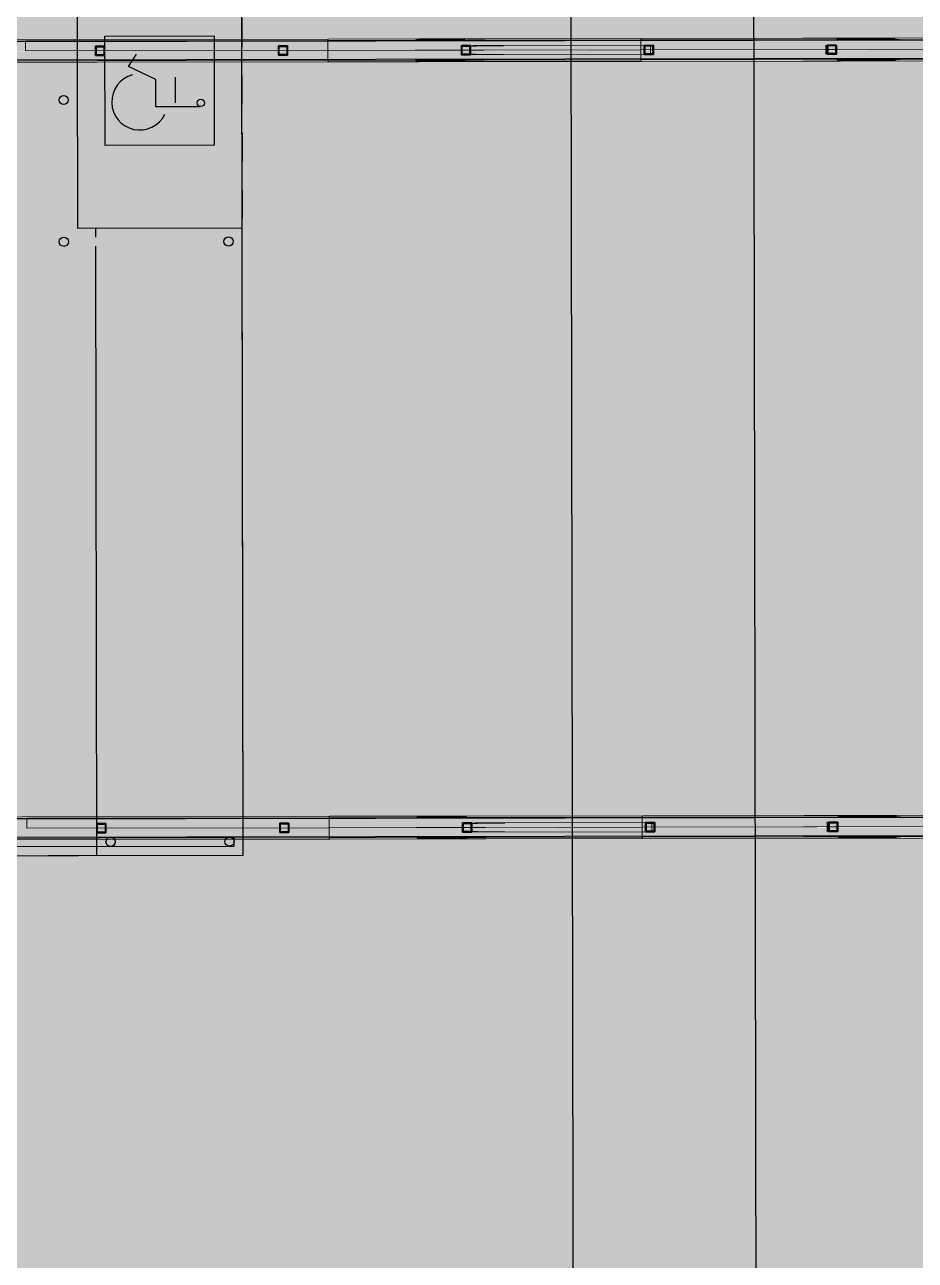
# Model space of a CAD drawing. Header units: inches. Extents: x 1693 to 10990, y 1878 to 5055.
# Drawn here: x 10297.751 to 10301.038, y 4357.974 to 4362.534 of the extents above; entities that cross this region are included whole.
import ezdxf

# ---------------------------------------------------------------- set-up
doc = ezdxf.new("R2010")
doc.units = ezdxf.units.IN
doc.linetypes.add('Rayas', pattern=[0.211667, 0.105833, -0.105833])
doc.linetypes.add('Rayas Pequeñas', pattern=[0.141111, 0.070556, -0.070556])
doc.layers.add('BLOQUE E-MOBILIARIO', color=7, linetype='Continuous')
doc.layers.add('BLOQUE E-MOBILIARIO_Pluma_Nº__28', color=7, linetype='Continuous', lineweight=35, true_color=0xa80f02)
doc.layers.add('CUBIERTA CALAMINON Y TRANSLUCIDO_Pluma_Nº__4', color=7, linetype='Continuous', lineweight=13, true_color=0x029e21)
doc.layers.add('CUBIERTA CALAMINON Y TRANSLUCIDO_Pluma_Nº__19', color=255, linetype='Continuous', lineweight=0)
doc.layers.add('CUBIERTA CALAMINON Y TRANSLUCIDO_Pluma_Nº__60', color=230, linetype='Continuous', lineweight=25)
pattern_1 = [(45, (0, 0), (-0.079549513, 0.079549513), []), (45, (-0.02652, 0.02652), (-0.079549513, 0.079549513), [])]

# ---------------------------------------------------------------- blocks, each defined once
blk = doc.blocks.new('SHS Conf en Caliente V 23[156]', base_point=(-17.9504, -397.8376))
at = {"layer": 'BLOQUE E-MOBILIARIO', "linetype": 'Continuous', "lineweight": 0, "true_color": 0xffffff}
h = blk.add_hatch(dxfattribs=at)
h.set_pattern_fill('ACERO', style=0, pattern_type=2)
h.set_pattern_definition(pattern_1)
h.paths.add_polyline_path([(-17.966, -397.8059), (-17.9821, -397.8532), (-17.9348, -397.8694), (-17.9187, -397.822)])
h.paths.add_polyline_path([(-17.9641, -397.8097), (-17.9225, -397.8239), (-17.9367, -397.8656), (-17.9783, -397.8513)], flags=0)
at = {"layer": 'BLOQUE E-MOBILIARIO_Pluma_Nº__28', "color": 14, "linetype": 'Rayas Pequeñas', "lineweight": 35, "true_color": 0xa80f02}
for p, q in [((-17.9821, -397.8532), (-17.966, -397.8059)), ((-17.9348, -397.8694), (-17.9821, -397.8532)), ((-17.9641, -397.8097), (-17.9783, -397.8513)), ((-17.9783, -397.8513), (-17.9367, -397.8656)), ((-17.966, -397.8059), (-17.9187, -397.822)), ((-17.9225, -397.8239), (-17.9641, -397.8097)), ((-17.9367, -397.8656), (-17.9225, -397.8239)), ((-17.9187, -397.822), (-17.9348, -397.8694))]:
    blk.add_line(p, q, dxfattribs=at)
blk = doc.blocks.new('SHS Conf en Caliente V 23[157]', base_point=(-18.8968, -397.5145))
at = {"layer": 'BLOQUE E-MOBILIARIO', "linetype": 'Continuous', "lineweight": 0, "true_color": 0xffffff}
h = blk.add_hatch(dxfattribs=at)
h.set_pattern_fill('ACERO', style=0, pattern_type=2)
h.set_pattern_definition(pattern_1)
h.paths.add_polyline_path([(-18.9123, -397.4828), (-18.9285, -397.5301), (-18.8812, -397.5462), (-18.865, -397.4989)])
h.paths.add_polyline_path([(-18.9105, -397.4866), (-18.8688, -397.5008), (-18.8831, -397.5424), (-18.9247, -397.5282)], flags=0)
at = {"layer": 'BLOQUE E-MOBILIARIO_Pluma_Nº__28', "color": 14, "linetype": 'Rayas Pequeñas', "lineweight": 35, "true_color": 0xa80f02}
for p, q in [((-18.9285, -397.5301), (-18.9123, -397.4828)), ((-18.9105, -397.4866), (-18.9247, -397.5282)), ((-18.9123, -397.4828), (-18.865, -397.4989)), ((-18.8688, -397.5008), (-18.9105, -397.4866)), ((-18.8831, -397.5424), (-18.8688, -397.5008)), ((-18.865, -397.4989), (-18.8812, -397.5462)), ((-18.8812, -397.5462), (-18.9285, -397.5301)), ((-18.9247, -397.5282), (-18.8831, -397.5424))]:
    blk.add_line(p, q, dxfattribs=at)
blk = doc.blocks.new('SHS Conf en Caliente V 23[158]', base_point=(-19.8431, -397.1914))
at = {"layer": 'BLOQUE E-MOBILIARIO', "linetype": 'Continuous', "lineweight": 0, "true_color": 0xffffff}
h = blk.add_hatch(dxfattribs=at)
h.set_pattern_fill('ACERO', style=0, pattern_type=2)
h.set_pattern_definition(pattern_1)
h.paths.add_polyline_path([(-19.8587, -397.1596), (-19.8749, -397.2069), (-19.8275, -397.2231), (-19.8114, -397.1758)])
h.paths.add_polyline_path([(-19.8568, -397.1634), (-19.8152, -397.1777), (-19.8294, -397.2193), (-19.8711, -397.2051)], flags=0)
at = {"layer": 'BLOQUE E-MOBILIARIO_Pluma_Nº__28', "color": 14, "linetype": 'Rayas Pequeñas', "lineweight": 35, "true_color": 0xa80f02}
for p, q in [((-19.8749, -397.2069), (-19.8587, -397.1596)), ((-19.8568, -397.1634), (-19.8711, -397.2051)), ((-19.8587, -397.1596), (-19.8114, -397.1758)), ((-19.8152, -397.1777), (-19.8568, -397.1634)), ((-19.8114, -397.1758), (-19.8275, -397.2231)), ((-19.8275, -397.2231), (-19.8749, -397.2069)), ((-19.8711, -397.2051), (-19.8294, -397.2193)), ((-19.8294, -397.2193), (-19.8152, -397.1777))]:
    blk.add_line(p, q, dxfattribs=at)
blk = doc.blocks.new('SHS Conf en Caliente V 23[159]', base_point=(-20.7895, -396.8682))
at = {"layer": 'BLOQUE E-MOBILIARIO', "linetype": 'Continuous', "lineweight": 0, "true_color": 0xffffff}
h = blk.add_hatch(dxfattribs=at)
h.set_pattern_fill('ACERO', style=0, pattern_type=2)
h.set_pattern_definition(pattern_1)
h.paths.add_polyline_path([(-20.8051, -396.8365), (-20.8212, -396.8838), (-20.7739, -396.9), (-20.7577, -396.8527)])
h.paths.add_polyline_path([(-20.8032, -396.8403), (-20.7615, -396.8545), (-20.7758, -396.8962), (-20.8174, -396.8819)], flags=0)
at = {"layer": 'BLOQUE E-MOBILIARIO_Pluma_Nº__28', "color": 14, "linetype": 'Rayas Pequeñas', "lineweight": 35, "true_color": 0xa80f02}
for p, q in [((-20.8212, -396.8838), (-20.8051, -396.8365)), ((-20.8051, -396.8365), (-20.7577, -396.8527)), ((-20.7739, -396.9), (-20.8212, -396.8838)), ((-20.8032, -396.8403), (-20.8174, -396.8819)), ((-20.8174, -396.8819), (-20.7758, -396.8962)), ((-20.7615, -396.8545), (-20.8032, -396.8403)), ((-20.7758, -396.8962), (-20.7615, -396.8545)), ((-20.7577, -396.8527), (-20.7739, -396.9))]:
    blk.add_line(p, q, dxfattribs=at)
blk = doc.blocks.new('SHS Conf en Caliente V 23[160]', base_point=(-21.7358, -396.5451))
at = {"layer": 'BLOQUE E-MOBILIARIO', "linetype": 'Continuous', "lineweight": 0, "true_color": 0xffffff}
h = blk.add_hatch(dxfattribs=at)
h.set_pattern_fill('ACERO', style=0, pattern_type=2)
h.set_pattern_definition(pattern_1)
h.paths.add_polyline_path([(-21.7514, -396.5134), (-21.7676, -396.5607), (-21.7203, -396.5768), (-21.7041, -396.5295)])
h.paths.add_polyline_path([(-21.7495, -396.5172), (-21.7079, -396.5314), (-21.7221, -396.573), (-21.7638, -396.5588)], flags=0)
at = {"layer": 'BLOQUE E-MOBILIARIO_Pluma_Nº__28', "color": 14, "linetype": 'Rayas Pequeñas', "lineweight": 35, "true_color": 0xa80f02}
for p, q in [((-21.7676, -396.5607), (-21.7514, -396.5134)), ((-21.7203, -396.5768), (-21.7676, -396.5607)), ((-21.7495, -396.5172), (-21.7638, -396.5588)), ((-21.7638, -396.5588), (-21.7221, -396.573)), ((-21.7514, -396.5134), (-21.7041, -396.5295)), ((-21.7079, -396.5314), (-21.7495, -396.5172)), ((-21.7221, -396.573), (-21.7079, -396.5314)), ((-21.7041, -396.5295), (-21.7203, -396.5768))]:
    blk.add_line(p, q, dxfattribs=at)
blk = doc.blocks.new('SHS Conf en Caliente V 23[185]', base_point=(-19.3237, -401.8596))
at = {"layer": 'BLOQUE E-MOBILIARIO', "linetype": 'Continuous', "lineweight": 0, "true_color": 0xffffff}
h = blk.add_hatch(dxfattribs=at)
h.set_pattern_fill('ACERO', style=0, pattern_type=2)
h.set_pattern_definition(pattern_1)
h.paths.add_polyline_path([(-19.3393, -401.8279), (-19.3554, -401.8752), (-19.3081, -401.8914), (-19.292, -401.8441)])
h.paths.add_polyline_path([(-19.3374, -401.8317), (-19.2958, -401.8459), (-19.31, -401.8876), (-19.3516, -401.8733)], flags=0)
at = {"layer": 'BLOQUE E-MOBILIARIO_Pluma_Nº__28', "color": 14, "linetype": 'Rayas Pequeñas', "lineweight": 35, "true_color": 0xa80f02}
for p, q in [((-19.3554, -401.8752), (-19.3393, -401.8279)), ((-19.3374, -401.8317), (-19.3516, -401.8733)), ((-19.3393, -401.8279), (-19.292, -401.8441)), ((-19.2958, -401.8459), (-19.3374, -401.8317)), ((-19.3081, -401.8914), (-19.3554, -401.8752)), ((-19.3516, -401.8733), (-19.31, -401.8876)), ((-19.31, -401.8876), (-19.2958, -401.8459)), ((-19.292, -401.8441), (-19.3081, -401.8914))]:
    blk.add_line(p, q, dxfattribs=at)
blk = doc.blocks.new('SHS Conf en Caliente V 23[186]', base_point=(-20.2701, -401.5365))
at = {"layer": 'BLOQUE E-MOBILIARIO', "linetype": 'Continuous', "lineweight": 0, "true_color": 0xffffff}
h = blk.add_hatch(dxfattribs=at)
h.set_pattern_fill('ACERO', style=0, pattern_type=2)
h.set_pattern_definition(pattern_1)
h.paths.add_polyline_path([(-20.2856, -401.5048), (-20.3018, -401.5521), (-20.2545, -401.5682), (-20.2383, -401.5209)])
h.paths.add_polyline_path([(-20.2838, -401.5086), (-20.2421, -401.5228), (-20.2563, -401.5644), (-20.298, -401.5502)], flags=0)
at = {"layer": 'BLOQUE E-MOBILIARIO_Pluma_Nº__28', "color": 14, "linetype": 'Rayas Pequeñas', "lineweight": 35, "true_color": 0xa80f02}
for p, q in [((-20.3018, -401.5521), (-20.2856, -401.5048)), ((-20.2545, -401.5682), (-20.3018, -401.5521)), ((-20.2838, -401.5086), (-20.298, -401.5502)), ((-20.298, -401.5502), (-20.2563, -401.5644)), ((-20.2856, -401.5048), (-20.2383, -401.5209)), ((-20.2421, -401.5228), (-20.2838, -401.5086)), ((-20.2563, -401.5644), (-20.2421, -401.5228)), ((-20.2383, -401.5209), (-20.2545, -401.5682))]:
    blk.add_line(p, q, dxfattribs=at)
blk = doc.blocks.new('SHS Conf en Caliente V 23[187]', base_point=(-21.2164, -401.2134))
at = {"layer": 'BLOQUE E-MOBILIARIO', "linetype": 'Continuous', "lineweight": 0, "true_color": 0xffffff}
h = blk.add_hatch(dxfattribs=at)
h.set_pattern_fill('ACERO', style=0, pattern_type=2)
h.set_pattern_definition(pattern_1)
h.paths.add_polyline_path([(-21.232, -401.1816), (-21.2482, -401.229), (-21.2008, -401.2451), (-21.1847, -401.1978)])
h.paths.add_polyline_path([(-21.2301, -401.1854), (-21.1885, -401.1997), (-21.2027, -401.2413), (-21.2443, -401.2271)], flags=0)
at = {"layer": 'BLOQUE E-MOBILIARIO_Pluma_Nº__28', "color": 14, "linetype": 'Rayas Pequeñas', "lineweight": 35, "true_color": 0xa80f02}
for p, q in [((-21.2482, -401.229), (-21.232, -401.1816)), ((-21.2008, -401.2451), (-21.2482, -401.229)), ((-21.2301, -401.1854), (-21.2443, -401.2271)), ((-21.2443, -401.2271), (-21.2027, -401.2413)), ((-21.232, -401.1816), (-21.1847, -401.1978)), ((-21.1885, -401.1997), (-21.2301, -401.1854)), ((-21.2027, -401.2413), (-21.1885, -401.1997)), ((-21.1847, -401.1978), (-21.2008, -401.2451))]:
    blk.add_line(p, q, dxfattribs=at)
blk = doc.blocks.new('SHS Conf en Caliente V 23[188]', base_point=(-22.1628, -400.8902))
at = {"layer": 'BLOQUE E-MOBILIARIO', "linetype": 'Continuous', "lineweight": 0, "true_color": 0xffffff}
h = blk.add_hatch(dxfattribs=at)
h.set_pattern_fill('ACERO', style=0, pattern_type=2)
h.set_pattern_definition(pattern_1)
h.paths.add_polyline_path([(-22.1784, -400.8585), (-22.1945, -400.9058), (-22.1472, -400.922), (-22.131, -400.8747)])
h.paths.add_polyline_path([(-22.1765, -400.8623), (-22.1348, -400.8765), (-22.1491, -400.9182), (-22.1907, -400.904)], flags=0)
at = {"layer": 'BLOQUE E-MOBILIARIO_Pluma_Nº__28', "color": 14, "linetype": 'Rayas Pequeñas', "lineweight": 35, "true_color": 0xa80f02}
for p, q in [((-22.1945, -400.9058), (-22.1784, -400.8585)), ((-22.1765, -400.8623), (-22.1907, -400.904)), ((-22.1784, -400.8585), (-22.131, -400.8747)), ((-22.1348, -400.8765), (-22.1765, -400.8623)), ((-22.1491, -400.9182), (-22.1348, -400.8765)), ((-22.131, -400.8747), (-22.1472, -400.922)), ((-22.1472, -400.922), (-22.1945, -400.9058)), ((-22.1907, -400.904), (-22.1491, -400.9182))]:
    blk.add_line(p, q, dxfattribs=at)
blk = doc.blocks.new('SHS Conf en Caliente V 23[189]', base_point=(-23.1091, -400.5671))
at = {"layer": 'BLOQUE E-MOBILIARIO', "linetype": 'Continuous', "lineweight": 0, "true_color": 0xffffff}
h = blk.add_hatch(dxfattribs=at)
h.set_pattern_fill('ACERO', style=0, pattern_type=2)
h.set_pattern_definition(pattern_1)
h.paths.add_polyline_path([(-23.1247, -400.5354), (-23.1409, -400.5827), (-23.0935, -400.5989), (-23.0774, -400.5515)])
h.paths.add_polyline_path([(-23.1228, -400.5392), (-23.0812, -400.5534), (-23.0954, -400.595), (-23.1371, -400.5808)], flags=0)
at = {"layer": 'BLOQUE E-MOBILIARIO_Pluma_Nº__28', "color": 14, "linetype": 'Rayas Pequeñas', "lineweight": 35, "true_color": 0xa80f02}
for p, q in [((-23.1409, -400.5827), (-23.1247, -400.5354)), ((-23.1228, -400.5392), (-23.1371, -400.5808)), ((-23.1247, -400.5354), (-23.0774, -400.5515)), ((-23.0812, -400.5534), (-23.1228, -400.5392)), ((-23.0954, -400.595), (-23.0812, -400.5534)), ((-23.0774, -400.5515), (-23.0935, -400.5989)), ((-23.0935, -400.5989), (-23.1409, -400.5827)), ((-23.1371, -400.5808), (-23.0954, -400.595))]:
    blk.add_line(p, q, dxfattribs=at)

msp = doc.modelspace()

# ---------------------------------------------------------------- hatches: boundary and pattern name
at = {"layer": 'CUBIERTA CALAMINON Y TRANSLUCIDO_Pluma_Nº__19', "linetype": 'Continuous', "lineweight": 0}
h = msp.add_hatch(color=255, dxfattribs=at)
h.set_gradient(color1=(255, 255, 255), color2=(0, 0, 0), one_color=1, name='INVCYLINDER')
h.paths.add_polyline_path([(10295.9556, 4365.3032), (10295.9539, 4362.4342), (10317.9938, 4362.471), (10317.9926, 4365.3295)])
h = msp.add_hatch(color=255, dxfattribs=at)
h.set_gradient(color1=(199, 200, 202), color2=(0, 0, 0), one_color=1, name='INVCYLINDER')
h.paths.add_polyline_path([(10295.9604, 4362.4343), (10295.9586, 4359.5653), (10317.9985, 4359.6021), (10317.9973, 4362.4605)])
h = msp.add_hatch(color=255, dxfattribs=at)
h.set_gradient(color1=(255, 255, 255), color2=(0, 0, 0), one_color=1, name='INVCYLINDER')
h.paths.add_polyline_path([(10295.9652, 4359.5653), (10295.9634, 4356.6964), (10318.0033, 4356.7332), (10318.0021, 4359.5916)])

# ---------------------------------------------------------------- linework, layer by layer
at = {"layer": 'CUBIERTA CALAMINON Y TRANSLUCIDO_Pluma_Nº__4', "color": 104, "linetype": 'Continuous', "lineweight": 5, "true_color": 0x029e21, "flags": 128}
for points in [[(10297.1648, 4362.473), (10297.7545, 4362.474), (10298.87, 4362.4759), (10300.0252, 4362.4778), (10301.2146, 4362.4798), (10302.4328, 4362.4818), (10303.6741, 4362.4839), (10304.933, 4362.486), (10306.2035, 4362.4881), (10307.48, 4362.4903), (10308.7564, 4362.4924), (10310.0269, 4362.4945), (10311.2858, 4362.4966), (10312.5272, 4362.4987), (10313.7453, 4362.5007), (10314.9347, 4362.5027), (10316.0899, 4362.5047), (10317.2055, 4362.5065), (10317.7951, 4362.5075)], [(10317.7925, 4362.5129), (10316.0874, 4362.51), (10314.9326, 4362.5081), (10313.7435, 4362.5061), (10312.5257, 4362.5041), (10311.2847, 4362.502), (10310.0262, 4362.4999), (10308.756, 4362.4978), (10307.4799, 4362.4957), (10306.2039, 4362.4935), (10304.9337, 4362.4914), (10303.6752, 4362.4893), (10302.4342, 4362.4872), (10301.2164, 4362.4852), (10300.0273, 4362.4832), (10298.8725, 4362.4813), (10297.1674, 4362.4785)], [(10297.1674, 4362.4785), (10298.8725, 4362.4813), (10299.2052, 4362.4819)], [(10298.8725, 4362.4813), (10298.872, 4362.4812), (10298.8716, 4362.4809), (10298.8711, 4362.4804), (10298.8708, 4362.4797), (10298.8705, 4362.4789), (10298.8702, 4362.478), (10298.8701, 4362.477), (10298.87, 4362.4759), (10298.8701, 4362.4391), (10298.8702, 4362.4023), (10298.8702, 4362.4013), (10298.8704, 4362.4003), (10298.8706, 4362.3993), (10298.8709, 4362.3985), (10298.8713, 4362.3978), (10298.8717, 4362.3973), (10298.8722, 4362.397), (10298.8727, 4362.3969)], [(10298.8725, 4362.4813), (10298.872, 4362.4812), (10298.8716, 4362.4809), (10298.8711, 4362.4804), (10298.8708, 4362.4797), (10298.8705, 4362.4789), (10298.8702, 4362.478), (10298.8701, 4362.477), (10298.87, 4362.4759), (10298.8701, 4362.4391), (10298.8702, 4362.4023), (10298.8702, 4362.4013), (10298.8704, 4362.4003), (10298.8706, 4362.3993), (10298.8709, 4362.3985), (10298.8713, 4362.3978), (10298.8717, 4362.3973), (10298.8722, 4362.397), (10298.8727, 4362.3969)], [(10315.7674, 4362.5041), (10314.9347, 4362.5027), (10313.7453, 4362.5007), (10312.5272, 4362.4987), (10311.2858, 4362.4966), (10310.0269, 4362.4945), (10308.7564, 4362.4924), (10307.48, 4362.4903), (10306.2035, 4362.4881), (10304.933, 4362.486), (10303.6741, 4362.4839), (10302.4328, 4362.4818), (10301.2146, 4362.4798), (10300.0252, 4362.4778), (10299.1925, 4362.4764)], [(10315.7547, 4362.5095), (10314.9326, 4362.5081), (10313.7435, 4362.5061), (10312.5257, 4362.5041), (10311.2847, 4362.502), (10310.0262, 4362.4999), (10308.756, 4362.4978), (10307.4799, 4362.4957), (10306.2039, 4362.4935), (10304.9337, 4362.4914), (10303.6752, 4362.4893), (10302.4342, 4362.4872), (10301.2164, 4362.4852), (10300.0273, 4362.4832), (10299.2052, 4362.4819)], [(10299.2052, 4362.4819), (10299.3777, 4362.4821)], [(10299.3777, 4362.4821), (10300.0273, 4362.4832), (10300.7619, 4362.4845)], [(10300.0273, 4362.4832), (10300.0269, 4362.4831), (10300.0265, 4362.4828), (10300.0261, 4362.4823), (10300.0258, 4362.4816), (10300.0255, 4362.4808), (10300.0254, 4362.4799), (10300.0252, 4362.4789), (10300.0252, 4362.4778), (10300.0252, 4362.4579)], [(10300.0273, 4362.4832), (10300.0269, 4362.4831), (10300.0265, 4362.4828), (10300.0261, 4362.4823), (10300.0258, 4362.4816), (10300.0255, 4362.4808), (10300.0254, 4362.4799), (10300.0252, 4362.4789), (10300.0252, 4362.4778), (10300.0253, 4362.441), (10300.0253, 4362.4042), (10300.0254, 4362.4032), (10300.0255, 4362.4022), (10300.0257, 4362.4012), (10300.0259, 4362.4004), (10300.0263, 4362.3998), (10300.0266, 4362.3993), (10300.027, 4362.399), (10300.0275, 4362.3988)], [(10300.0273, 4362.4832), (10300.0269, 4362.4831), (10300.0265, 4362.4828), (10300.0261, 4362.4823), (10300.0258, 4362.4816), (10300.0255, 4362.4808), (10300.0254, 4362.4799), (10300.0252, 4362.4789), (10300.0252, 4362.4778), (10300.0253, 4362.441), (10300.0253, 4362.4042), (10300.0254, 4362.4032), (10300.0255, 4362.4022), (10300.0257, 4362.4012), (10300.0259, 4362.4004), (10300.0263, 4362.3998), (10300.0266, 4362.3993), (10300.027, 4362.399), (10300.0275, 4362.3988)], [(10300.7491, 4362.4817), (10300.7619, 4362.4818)], [(10300.7619, 4362.4845), (10300.9638, 4362.4848)], [(10300.7619, 4362.4818), (10300.9638, 4362.4821)], [(10297.1648, 4362.473), (10297.7545, 4362.474), (10298.87, 4362.4759), (10299.1925, 4362.4764)], [(10297.7545, 4362.474), (10297.7545, 4362.4372)], [(10297.7545, 4362.474), (10297.7545, 4362.4372)], [(10297.7545, 4362.4372), (10298.8701, 4362.4391), (10300.0253, 4362.441), (10301.2146, 4362.443), (10302.4328, 4362.4451), (10303.6742, 4362.4471), (10304.933, 4362.4492), (10306.2036, 4362.4514), (10307.4665, 4362.4535)], [(10297.7545, 4362.4372), (10298.8701, 4362.4391), (10299.1926, 4362.4396)], [(10299.1925, 4362.4764), (10299.1989, 4362.4764)], [(10299.1926, 4362.4396), (10300.0253, 4362.441), (10301.2146, 4362.443), (10302.4328, 4362.4451), (10303.6742, 4362.4471), (10304.933, 4362.4492), (10306.2036, 4362.4514), (10307.4665, 4362.4535)], [(10299.1943, 4362.4791), (10299.2052, 4362.4792)], [(10299.1989, 4362.4764), (10299.384, 4362.4768)], [(10299.2052, 4362.4792), (10299.3777, 4362.4794)], [(10299.3795, 4362.4568), (10299.3804, 4362.4568)], [(10299.3795, 4362.4548), (10299.3795, 4362.4568)], [(10299.3804, 4362.4548), (10299.3795, 4362.4548)], [(10299.3804, 4362.4556), (10299.4162, 4362.4557)], [(10299.384, 4362.4768), (10299.3904, 4362.4768)], [(10299.3904, 4362.4569), (10299.3841, 4362.4568)], [(10299.3841, 4362.4548), (10299.3904, 4362.4548)], [(10299.3904, 4362.4768), (10300.0252, 4362.4778), (10300.747, 4362.479)], [(10299.3904, 4362.4542), (10299.4123, 4362.4543)], [(10299.4085, 4362.4569), (10300.0593, 4362.458)], [(10299.4085, 4362.4549), (10299.4171, 4362.4549)], [(10299.4123, 4362.4543), (10299.4178, 4362.4543)], [(10299.4162, 4362.4557), (10299.518, 4362.4559)], [(10300.0604, 4362.4568), (10300.0593, 4362.458)], [(10300.0604, 4362.4254), (10300.0609, 4362.4283), (10300.0608, 4362.4539), (10300.0604, 4362.4568)], [(10300.0609, 4362.4411), (10300.6706, 4362.4421)], [(10300.7059, 4362.457), (10300.7063, 4362.4579)], [(10300.7063, 4362.4579), (10300.71, 4362.4591)], [(10300.7082, 4362.4564), (10300.7074, 4362.455)], [(10300.7074, 4362.4293), (10300.7074, 4362.4422), (10300.7074, 4362.455)], [(10300.7074, 4362.4422), (10300.7471, 4362.4422)], [(10300.71, 4362.457), (10300.7082, 4362.4564)], [(10300.7096, 4362.4579), (10300.7092, 4362.457)], [(10300.7133, 4362.4591), (10300.7096, 4362.4579)], [(10300.7228, 4362.4579), (10300.7226, 4362.4571)], [(10300.724, 4362.4591), (10300.7228, 4362.4579)], [(10300.7296, 4362.4571), (10300.7296, 4362.4591)], [(10300.7343, 4362.4591), (10300.7313, 4362.4591)], [(10300.7313, 4362.4591), (10300.7313, 4362.4571)], [(10300.7313, 4362.4571), (10300.7343, 4362.4571)], [(10300.747, 4362.479), (10300.7544, 4362.479)], [(10300.7544, 4362.479), (10300.9713, 4362.4794)], [(10300.9713, 4362.4794), (10300.9787, 4362.4794)], [(10317.7952, 4362.4339), (10316.09, 4362.4311), (10314.9348, 4362.4291), (10313.7455, 4362.4272), (10312.5273, 4362.4251), (10311.2859, 4362.423), (10310.0271, 4362.4209), (10308.7565, 4362.4188), (10307.4801, 4362.4167), (10306.2037, 4362.4146), (10304.9331, 4362.4124), (10303.6743, 4362.4103), (10302.4329, 4362.4083), (10301.2147, 4362.4062), (10300.0253, 4362.4042), (10298.8702, 4362.4023), (10297.1649, 4362.3995)], [(10297.1649, 4362.3995), (10298.8702, 4362.4023), (10299.1927, 4362.4029)], [(10317.7926, 4362.4285), (10316.0875, 4362.4257), (10314.9327, 4362.4237), (10313.7437, 4362.4218), (10312.5258, 4362.4197), (10311.2848, 4362.4176), (10310.0263, 4362.4155), (10308.7561, 4362.4134), (10307.4801, 4362.4113), (10306.204, 4362.4092), (10304.9338, 4362.407), (10303.6754, 4362.4049), (10302.4343, 4362.4029), (10301.2165, 4362.4008), (10300.0275, 4362.3988), (10298.8727, 4362.3969), (10297.1676, 4362.3941)], [(10297.1676, 4362.3941), (10298.8727, 4362.3969), (10299.2053, 4362.3975)], [(10315.7675, 4362.4305), (10314.9348, 4362.4291), (10313.7455, 4362.4272), (10312.5273, 4362.4251), (10311.2859, 4362.423), (10310.0271, 4362.4209), (10308.7565, 4362.4188), (10307.4801, 4362.4167), (10306.2037, 4362.4146), (10304.9331, 4362.4124), (10303.6743, 4362.4103), (10302.4329, 4362.4083), (10301.2147, 4362.4062), (10300.0253, 4362.4042), (10299.1927, 4362.4029)], [(10299.1927, 4362.4029), (10299.199, 4362.4029)], [(10299.1944, 4362.4002), (10299.2053, 4362.4002)], [(10299.199, 4362.4029), (10299.3842, 4362.4032)], [(10315.7549, 4362.4251), (10314.9327, 4362.4237), (10313.7437, 4362.4218), (10312.5258, 4362.4197), (10311.2848, 4362.4176), (10310.0263, 4362.4155), (10308.7561, 4362.4134), (10307.4801, 4362.4113), (10306.204, 4362.4092), (10304.9338, 4362.407), (10303.6754, 4362.4049), (10302.4343, 4362.4029), (10301.2165, 4362.4008), (10300.0275, 4362.3988), (10299.2053, 4362.3975)], [(10299.2053, 4362.4002), (10299.3778, 4362.4005)], [(10299.2053, 4362.3975), (10299.3778, 4362.3978)], [(10299.3778, 4362.3978), (10300.0275, 4362.3988), (10300.762, 4362.4001)], [(10299.3796, 4362.4231), (10299.3795, 4362.4251)], [(10299.3795, 4362.4251), (10299.3804, 4362.4251)], [(10299.3804, 4362.4231), (10299.3796, 4362.4231)], [(10299.3804, 4362.4243), (10299.4162, 4362.4243)], [(10299.3904, 4362.4251), (10299.3841, 4362.4251)], [(10299.3841, 4362.4231), (10299.3905, 4362.4231)], [(10299.3842, 4362.4032), (10299.3905, 4362.4032)], [(10299.3904, 4362.4257), (10299.4124, 4362.4258)], [(10299.3905, 4362.4032), (10300.0253, 4362.4042), (10300.7472, 4362.4055)], [(10299.4086, 4362.4252), (10299.4172, 4362.4252)], [(10299.4086, 4362.4231), (10300.0594, 4362.4242)], [(10299.4124, 4362.4258), (10299.4178, 4362.4258)], [(10299.4162, 4362.4243), (10299.5181, 4362.4245)], [(10300.0253, 4362.4242), (10300.0253, 4362.4042), (10300.0254, 4362.4032), (10300.0255, 4362.4022), (10300.0257, 4362.4012), (10300.0259, 4362.4004), (10300.0263, 4362.3998), (10300.0266, 4362.3993), (10300.027, 4362.399), (10300.0275, 4362.3988)], [(10300.0594, 4362.4242), (10300.0604, 4362.4254)], [(10300.7064, 4362.4265), (10300.7059, 4362.4273)], [(10300.71, 4362.4253), (10300.7064, 4362.4265)], [(10300.7074, 4362.4293), (10300.7082, 4362.4279)], [(10300.7082, 4362.4279), (10300.71, 4362.4273)], [(10300.7093, 4362.4273), (10300.7097, 4362.4265)], [(10300.7097, 4362.4265), (10300.7133, 4362.4253)], [(10300.7227, 4362.4273), (10300.7228, 4362.4265)], [(10300.7228, 4362.4265), (10300.7241, 4362.4253)], [(10300.7296, 4362.4253), (10300.7296, 4362.4274)], [(10300.7343, 4362.4274), (10300.7314, 4362.4274)], [(10300.7314, 4362.4253), (10300.7314, 4362.4274)], [(10300.7314, 4362.4253), (10300.7343, 4362.4253)], [(10300.7472, 4362.4055), (10300.7546, 4362.4055)], [(10300.7492, 4362.4028), (10300.762, 4362.4028)], [(10300.7546, 4362.4055), (10300.9714, 4362.4058)], [(10300.762, 4362.4028), (10300.964, 4362.4031)], [(10300.762, 4362.4001), (10300.964, 4362.4004)], [(10300.9714, 4362.4058), (10300.9788, 4362.4058)], [(10297.1696, 4359.6041), (10297.7593, 4359.6051), (10298.8748, 4359.607), (10300.03, 4359.6089), (10301.2194, 4359.6109), (10302.4376, 4359.6129), (10303.6789, 4359.615), (10304.9378, 4359.6171), (10306.2083, 4359.6192), (10307.4847, 4359.6213), (10308.7612, 4359.6235), (10310.0317, 4359.6256), (10311.2906, 4359.6277), (10312.5319, 4359.6298), (10313.7501, 4359.6318), (10314.9395, 4359.6338), (10316.0947, 4359.6357), (10317.2102, 4359.6376), (10317.7999, 4359.6386)], [(10317.7973, 4359.644), (10316.0922, 4359.6411), (10314.9374, 4359.6392), (10313.7483, 4359.6372), (10312.5305, 4359.6352), (10311.2895, 4359.6331), (10310.031, 4359.631), (10308.7608, 4359.6289), (10307.4847, 4359.6267), (10306.2087, 4359.6246), (10304.9385, 4359.6225), (10303.68, 4359.6204), (10302.439, 4359.6183), (10301.2212, 4359.6163), (10300.0321, 4359.6143), (10298.8773, 4359.6124), (10297.1722, 4359.6095)], [(10297.1722, 4359.6095), (10298.8773, 4359.6124), (10299.21, 4359.6129)], [(10298.8773, 4359.6124), (10298.8768, 4359.6123), (10298.8764, 4359.612), (10298.8759, 4359.6115), (10298.8756, 4359.6108), (10298.8753, 4359.61), (10298.875, 4359.609), (10298.8749, 4359.608), (10298.8748, 4359.607), (10298.8749, 4359.5702), (10298.875, 4359.5334), (10298.875, 4359.5323), (10298.8752, 4359.5313), (10298.8754, 4359.5304), (10298.8757, 4359.5296), (10298.8761, 4359.5289), (10298.8765, 4359.5284), (10298.877, 4359.5281), (10298.8774, 4359.528)], [(10298.8773, 4359.6124), (10298.8768, 4359.6123), (10298.8764, 4359.612), (10298.8759, 4359.6115), (10298.8756, 4359.6108), (10298.8753, 4359.61), (10298.875, 4359.609), (10298.8749, 4359.608), (10298.8748, 4359.607), (10298.8749, 4359.5702), (10298.875, 4359.5334), (10298.875, 4359.5323), (10298.8752, 4359.5313), (10298.8754, 4359.5304), (10298.8757, 4359.5296), (10298.8761, 4359.5289), (10298.8765, 4359.5284), (10298.877, 4359.5281), (10298.8774, 4359.528)], [(10315.7722, 4359.6352), (10314.9395, 4359.6338), (10313.7501, 4359.6318), (10312.5319, 4359.6298), (10311.2906, 4359.6277), (10310.0317, 4359.6256), (10308.7612, 4359.6235), (10307.4847, 4359.6213), (10306.2083, 4359.6192), (10304.9378, 4359.6171), (10303.6789, 4359.615), (10302.4376, 4359.6129), (10301.2194, 4359.6109), (10300.03, 4359.6089), (10299.1973, 4359.6075)], [(10299.1991, 4359.6102), (10299.21, 4359.6102)], [(10299.2037, 4359.6075), (10299.3888, 4359.6078)], [(10315.7595, 4359.6406), (10314.9374, 4359.6392), (10313.7483, 4359.6372), (10312.5305, 4359.6352), (10311.2895, 4359.6331), (10310.031, 4359.631), (10308.7608, 4359.6289), (10307.4847, 4359.6267), (10306.2087, 4359.6246), (10304.9385, 4359.6225), (10303.68, 4359.6204), (10302.439, 4359.6183), (10301.2212, 4359.6163), (10300.0321, 4359.6143), (10299.21, 4359.6129)], [(10299.21, 4359.6129), (10299.3825, 4359.6132)], [(10299.21, 4359.6102), (10299.3825, 4359.6105)], [(10299.3825, 4359.6132), (10300.0321, 4359.6143), (10300.7666, 4359.6155)], [(10299.3888, 4359.6078), (10299.3952, 4359.6078)], [(10299.3952, 4359.6078), (10300.03, 4359.6089), (10300.7518, 4359.6101)], [(10300.0321, 4359.6143), (10300.0317, 4359.6142), (10300.0313, 4359.6139), (10300.0309, 4359.6134), (10300.0306, 4359.6127), (10300.0303, 4359.6119), (10300.0301, 4359.611), (10300.03, 4359.61), (10300.03, 4359.6089), (10300.03, 4359.589)], [(10300.0321, 4359.6143), (10300.0317, 4359.6142), (10300.0313, 4359.6139), (10300.0309, 4359.6134), (10300.0306, 4359.6127), (10300.0303, 4359.6119), (10300.0301, 4359.611), (10300.03, 4359.61), (10300.03, 4359.6089), (10300.03, 4359.5721), (10300.0301, 4359.5353), (10300.0301, 4359.5343), (10300.0303, 4359.5333), (10300.0305, 4359.5323), (10300.0307, 4359.5315), (10300.0311, 4359.5308), (10300.0314, 4359.5303), (10300.0318, 4359.53), (10300.0323, 4359.5299)], [(10300.0321, 4359.6143), (10300.0317, 4359.6142), (10300.0313, 4359.6139), (10300.0309, 4359.6134), (10300.0306, 4359.6127), (10300.0303, 4359.6119), (10300.0301, 4359.611), (10300.03, 4359.61), (10300.03, 4359.6089), (10300.03, 4359.5721), (10300.0301, 4359.5353), (10300.0301, 4359.5343), (10300.0303, 4359.5333), (10300.0305, 4359.5323), (10300.0307, 4359.5315), (10300.0311, 4359.5308), (10300.0314, 4359.5303), (10300.0318, 4359.53), (10300.0323, 4359.5299)], [(10300.7518, 4359.6101), (10300.7592, 4359.6101)], [(10300.7539, 4359.6128), (10300.7666, 4359.6128)], [(10300.7592, 4359.6101), (10300.976, 4359.6105)], [(10300.7666, 4359.6155), (10300.9686, 4359.6159)], [(10300.7666, 4359.6128), (10300.9686, 4359.6132)], [(10300.976, 4359.6105), (10300.9835, 4359.6105)], [(10297.1696, 4359.6041), (10297.7593, 4359.6051), (10298.8748, 4359.607), (10299.1973, 4359.6075)], [(10317.8, 4359.565), (10316.0948, 4359.5621), (10314.9396, 4359.5602), (10313.7502, 4359.5582), (10312.5321, 4359.5562), (10311.2907, 4359.5541), (10310.0318, 4359.552), (10308.7613, 4359.5499), (10307.4849, 4359.5478), (10306.2085, 4359.5456), (10304.9379, 4359.5435), (10303.679, 4359.5414), (10302.4377, 4359.5393), (10301.2195, 4359.5373), (10300.0301, 4359.5353), (10298.875, 4359.5334), (10297.1697, 4359.5305)], [(10297.7593, 4359.6051), (10297.7593, 4359.5683)], [(10297.7593, 4359.6051), (10297.7593, 4359.5683)], [(10297.7593, 4359.5683), (10298.8749, 4359.5702), (10300.03, 4359.5721), (10301.2194, 4359.5741), (10302.4376, 4359.5761), (10303.679, 4359.5782), (10304.9378, 4359.5803), (10306.2084, 4359.5824), (10307.4713, 4359.5845)], [(10297.7593, 4359.5683), (10298.8749, 4359.5702), (10299.1974, 4359.5707)], [(10299.1973, 4359.6075), (10299.2037, 4359.6075)], [(10299.1974, 4359.5707), (10300.03, 4359.5721), (10301.2194, 4359.5741), (10302.4376, 4359.5761), (10303.679, 4359.5782), (10304.9378, 4359.5803), (10306.2084, 4359.5824), (10307.4713, 4359.5845)], [(10299.3843, 4359.5879), (10299.3852, 4359.5879)], [(10299.3843, 4359.5859), (10299.3843, 4359.5879)], [(10299.3852, 4359.5859), (10299.3843, 4359.5859)], [(10299.3852, 4359.5867), (10299.421, 4359.5868)], [(10299.3952, 4359.5879), (10299.3889, 4359.5879)], [(10299.3889, 4359.5859), (10299.3952, 4359.5859)], [(10299.3952, 4359.5853), (10299.4171, 4359.5853)], [(10299.4133, 4359.588), (10300.0641, 4359.589)], [(10299.4133, 4359.5859), (10299.4219, 4359.5859)], [(10299.4171, 4359.5853), (10299.4226, 4359.5854)], [(10299.421, 4359.5868), (10299.5228, 4359.587)], [(10300.0652, 4359.5879), (10300.0641, 4359.589)], [(10300.0652, 4359.5565), (10300.0657, 4359.5593), (10300.0656, 4359.585), (10300.0652, 4359.5879)], [(10300.0657, 4359.5722), (10300.6754, 4359.5732)], [(10300.7107, 4359.5881), (10300.7111, 4359.5889)], [(10300.7111, 4359.5889), (10300.7148, 4359.5901)], [(10300.7129, 4359.5875), (10300.7122, 4359.5861)], [(10300.7122, 4359.5604), (10300.7122, 4359.5732), (10300.7122, 4359.5861)], [(10300.7122, 4359.5732), (10300.7519, 4359.5733)], [(10300.7148, 4359.5881), (10300.7129, 4359.5875)], [(10300.7144, 4359.5889), (10300.714, 4359.5881)], [(10300.7181, 4359.5901), (10300.7144, 4359.5889)], [(10300.7275, 4359.589), (10300.7274, 4359.5881)], [(10300.7288, 4359.5902), (10300.7275, 4359.589)], [(10300.7344, 4359.5881), (10300.7344, 4359.5902)], [(10300.7391, 4359.5902), (10300.7361, 4359.5902)], [(10300.7361, 4359.5902), (10300.7361, 4359.5881)], [(10300.7361, 4359.5881), (10300.7391, 4359.5881)], [(10297.1697, 4359.5305), (10298.875, 4359.5334), (10299.1975, 4359.5339)], [(10317.7974, 4359.5596), (10316.0923, 4359.5567), (10314.9375, 4359.5548), (10313.7485, 4359.5528), (10312.5306, 4359.5508), (10311.2896, 4359.5487), (10310.0311, 4359.5466), (10308.7609, 4359.5445), (10307.4849, 4359.5424), (10306.2088, 4359.5402), (10304.9386, 4359.5381), (10303.6801, 4359.536), (10302.4391, 4359.5339), (10301.2213, 4359.5319), (10300.0323, 4359.5299), (10298.8774, 4359.528), (10297.1724, 4359.5251)], [(10297.1724, 4359.5251), (10298.8774, 4359.528), (10299.2101, 4359.5286)], [(10315.7723, 4359.5616), (10314.9396, 4359.5602), (10313.7502, 4359.5582), (10312.5321, 4359.5562), (10311.2907, 4359.5541), (10310.0318, 4359.552), (10308.7613, 4359.5499), (10307.4849, 4359.5478), (10306.2085, 4359.5456), (10304.9379, 4359.5435), (10303.679, 4359.5414), (10302.4377, 4359.5393), (10301.2195, 4359.5373), (10300.0301, 4359.5353), (10299.1975, 4359.5339)], [(10299.1975, 4359.5339), (10299.2038, 4359.5339)], [(10299.1992, 4359.5312), (10299.2101, 4359.5313)], [(10299.2038, 4359.5339), (10299.3889, 4359.5343)], [(10315.7596, 4359.5562), (10314.9375, 4359.5548), (10313.7485, 4359.5528), (10312.5306, 4359.5508), (10311.2896, 4359.5487), (10310.0311, 4359.5466), (10308.7609, 4359.5445), (10307.4849, 4359.5424), (10306.2088, 4359.5402), (10304.9386, 4359.5381), (10303.6801, 4359.536), (10302.4391, 4359.5339), (10301.2213, 4359.5319), (10300.0323, 4359.5299), (10299.2101, 4359.5286)], [(10299.2101, 4359.5313), (10299.3826, 4359.5315)], [(10299.2101, 4359.5286), (10299.3826, 4359.5288)], [(10299.3826, 4359.5288), (10300.0323, 4359.5299), (10300.7668, 4359.5312)], [(10299.3843, 4359.5542), (10299.3843, 4359.5562)], [(10299.3843, 4359.5562), (10299.3852, 4359.5562)], [(10299.3852, 4359.5542), (10299.3843, 4359.5542)], [(10299.3852, 4359.5553), (10299.421, 4359.5554)], [(10299.3952, 4359.5562), (10299.3889, 4359.5562)], [(10299.3889, 4359.5542), (10299.3952, 4359.5542)], [(10299.3889, 4359.5343), (10299.3953, 4359.5343)], [(10299.3952, 4359.5568), (10299.4172, 4359.5568)], [(10299.3953, 4359.5343), (10300.0301, 4359.5353), (10300.752, 4359.5365)], [(10299.4133, 4359.5562), (10299.4219, 4359.5562)], [(10299.4133, 4359.5542), (10300.0642, 4359.5553)], [(10299.4172, 4359.5568), (10299.4226, 4359.5568)], [(10299.421, 4359.5554), (10299.5229, 4359.5556)], [(10300.0301, 4359.5552), (10300.0301, 4359.5353), (10300.0301, 4359.5343), (10300.0303, 4359.5333), (10300.0305, 4359.5323), (10300.0307, 4359.5315), (10300.0311, 4359.5308), (10300.0314, 4359.5303), (10300.0318, 4359.53), (10300.0323, 4359.5299)], [(10300.0642, 4359.5553), (10300.0652, 4359.5565)], [(10300.7112, 4359.5576), (10300.7107, 4359.5584)], [(10300.7148, 4359.5564), (10300.7112, 4359.5576)], [(10300.7122, 4359.5604), (10300.713, 4359.559)], [(10300.713, 4359.559), (10300.7148, 4359.5584)], [(10300.714, 4359.5584), (10300.7145, 4359.5576)], [(10300.7145, 4359.5576), (10300.7181, 4359.5564)], [(10300.7274, 4359.5584), (10300.7276, 4359.5576)], [(10300.7276, 4359.5576), (10300.7288, 4359.5564)], [(10300.7344, 4359.5564), (10300.7344, 4359.5584)], [(10300.7391, 4359.5584), (10300.7361, 4359.5584)], [(10300.7362, 4359.5564), (10300.7361, 4359.5584)], [(10300.7362, 4359.5564), (10300.7391, 4359.5564)], [(10300.752, 4359.5365), (10300.7594, 4359.5365)], [(10300.754, 4359.5338), (10300.7668, 4359.5339)], [(10300.7594, 4359.5365), (10300.9762, 4359.5369)], [(10300.7668, 4359.5339), (10300.9688, 4359.5342)], [(10300.7668, 4359.5312), (10300.9688, 4359.5315)], [(10300.9762, 4359.5369), (10300.9836, 4359.5369)]]:
    msp.add_lwpolyline(points, dxfattribs=at)
at = {"layer": 'CUBIERTA CALAMINON Y TRANSLUCIDO_Pluma_Nº__60', "color": 230, "linetype": 'Continuous', "lineweight": 25}
for p, q in [((10317.3186, 4362.5037), (10296.73, 4362.4693)), ((10317.3188, 4362.4362), (10296.7302, 4362.4018)), ((10317.3234, 4359.6347), (10296.7348, 4359.6004)), ((10317.3235, 4359.5672), (10296.7349, 4359.5329))]:
    msp.add_line(p, q, dxfattribs=at)
at = {"layer": 'CUBIERTA CALAMINON Y TRANSLUCIDO_Pluma_Nº__60', "color": 230, "linetype": 'Continuous', "lineweight": 25, "flags": 128}
for points in [[(10296.402, 4356.7984), (10296.3976, 4359.4648), (10298.5577, 4359.4684), (10298.5336, 4373.9143), (10317.2894, 4373.9456)], [(10298.5505, 4363.8098), (10297.9429, 4363.8087), (10297.9463, 4361.7836), (10298.5538, 4361.7846)], [(10298.3983, 4362.2307), (10298.2352, 4362.2304), (10298.2351, 4362.3315), (10298.1345, 4362.38), (10298.1645, 4362.4251)], [(10298.3079, 4362.2453), (10298.3077, 4362.3407)], [(10298.0139, 4361.75), (10298.0138, 4361.7837)], [(10298.5577, 4359.4684), (10298.5538, 4361.7846)], [(10298.0177, 4359.4675), (10298.0139, 4361.7162)], [(10296.7351, 4359.4654), (10298.5577, 4359.4684)]]:
    msp.add_lwpolyline(points, dxfattribs=at)
for points in [[(10317.3, 4373.6925), (10317.3518, 4342.6406), (10299.8007, 4342.6113), (10299.7489, 4373.6632)], [(10316.626, 4373.0163), (10316.6756, 4343.3145), (10300.4746, 4343.2874), (10300.4251, 4372.9893)], [(10298.0476, 4362.4919), (10298.4502, 4362.4926), (10298.4509, 4362.0889), (10298.0483, 4362.0883)], [(10296.735, 4359.5329), (10296.735, 4359.4991), (10298.5239, 4359.5021), (10298.5238, 4359.5359)]]:
    msp.add_lwpolyline(points, close=True, dxfattribs=at)
at = {"layer": 'CUBIERTA CALAMINON Y TRANSLUCIDO_Pluma_Nº__60', "color": 230, "linetype": 'Rayas', "lineweight": 25, "flags": 128}
msp.add_lwpolyline([(10297.9446, 4362.7962), (10298.5521, 4362.7972), (10298.5538, 4361.7846)], dxfattribs=at)
at = {"layer": 'CUBIERTA CALAMINON Y TRANSLUCIDO_Pluma_Nº__60', "color": 230, "linetype": 'Continuous', "lineweight": 25, "flags": 128}
msp.add_lwpolyline([(10298.401, 4362.2319, -1), (10298.4009, 4362.2589, -1)], format="xyb", close=True, dxfattribs=at)
at = {"layer": 'CUBIERTA CALAMINON Y TRANSLUCIDO_Pluma_Nº__60', "color": 230, "linetype": 'Continuous', "lineweight": 25}
for centre in [(10297.8949, 4362.2561), (10297.8958, 4361.7329), (10298.5033, 4361.7339), (10298.0682, 4359.5182), (10298.507, 4359.5189)]:
    msp.add_circle(centre, 0.0169, dxfattribs=at)
msp.add_arc((10298.1758, 4362.2489), 0.1034, 105.0869, 333.896, dxfattribs=at)

# ---------------------------------------------------------------- block references
at = {"layer": 'BLOQUE E-MOBILIARIO', "color": 5, "linetype": 'Rayas Pequeñas', "lineweight": 13, "xscale": 0.6750421965442606, "yscale": 0.6750421965442606, "zscale": 0.6750421965442606, "rotation": 18.94787699857764}
for name, p in [('SHS Conf en Caliente V 23[160]', (10298.0294, 4362.4377)), ('SHS Conf en Caliente V 23[159]', (10298.7045, 4362.4388)), ('SHS Conf en Caliente V 23[158]', (10299.3795, 4362.44)), ('SHS Conf en Caliente V 23[157]', (10300.0546, 4362.4411)), ('SHS Conf en Caliente V 23[156]', (10300.7296, 4362.4422)), ('SHS Conf en Caliente V 23[189]', (10298.0342, 4359.5688)), ('SHS Conf en Caliente V 23[188]', (10298.7093, 4359.5699)), ('SHS Conf en Caliente V 23[187]', (10299.3843, 4359.571)), ('SHS Conf en Caliente V 23[186]', (10300.0594, 4359.5722)), ('SHS Conf en Caliente V 23[185]', (10300.7344, 4359.5733))]:
    msp.add_blockref(name, p, dxfattribs=at)

doc.saveas('drawing.dxf')
